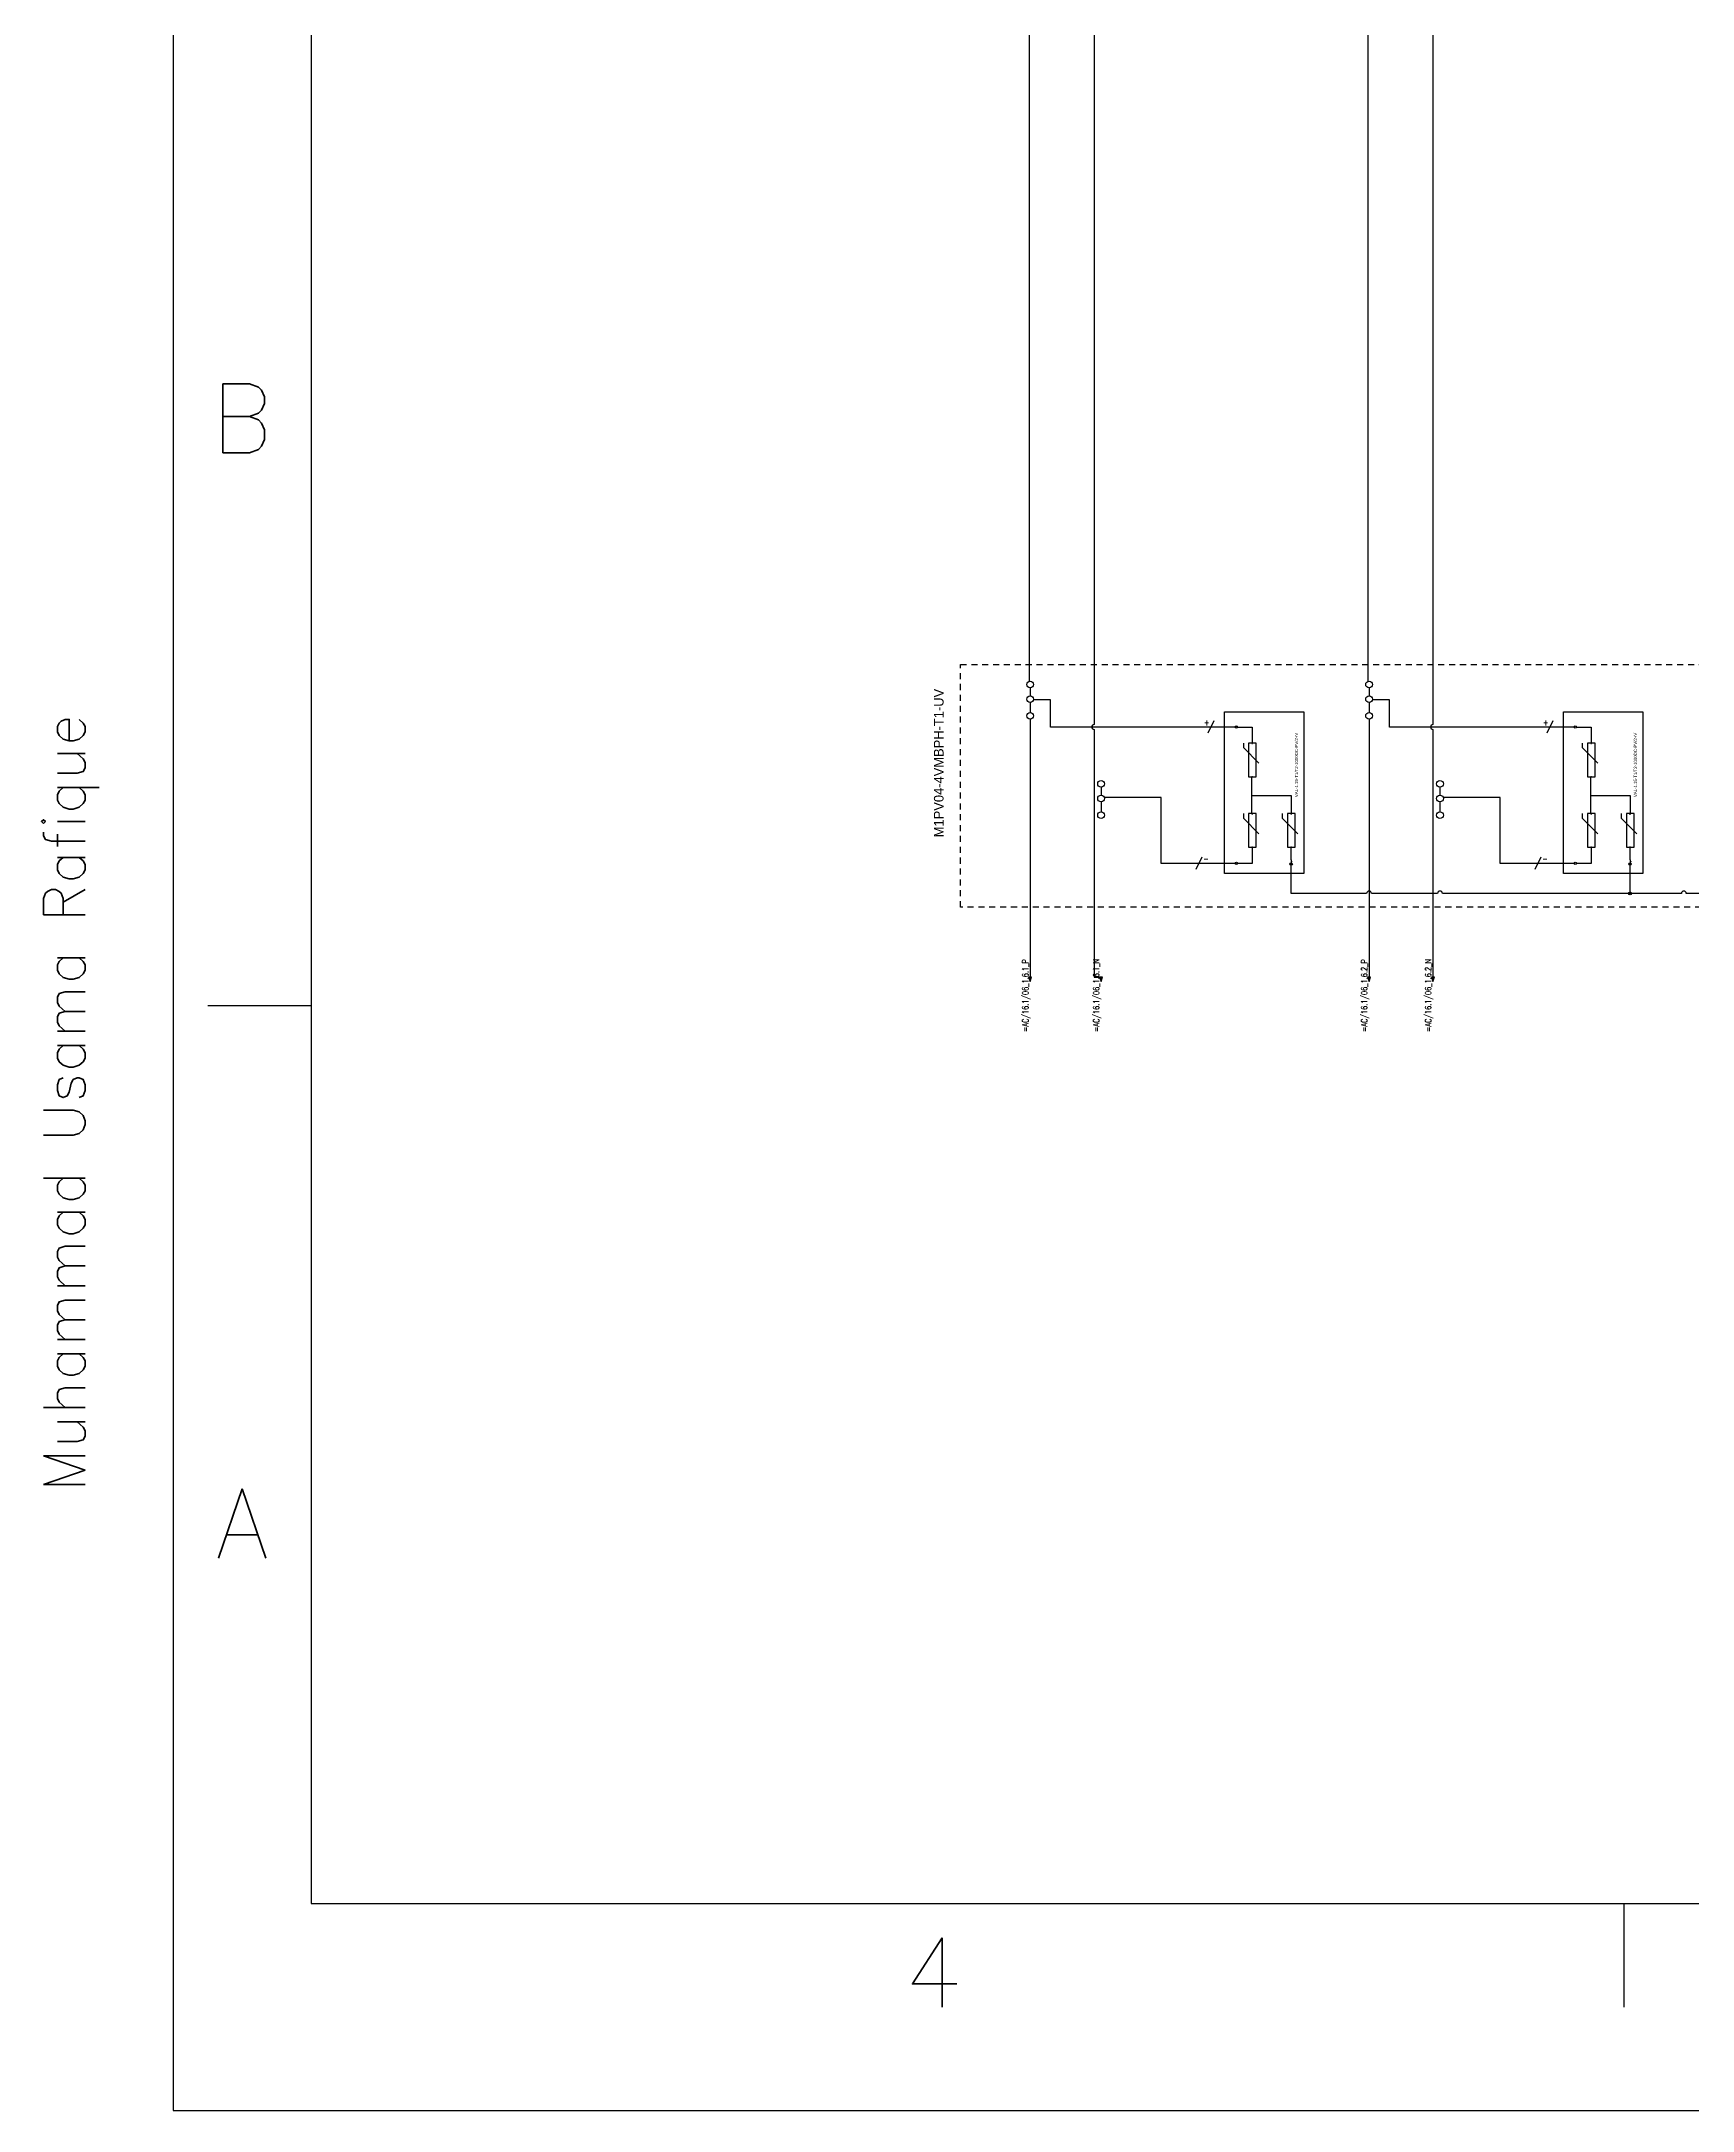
# Model space of a CAD drawing. Header units: inches. Extents: x 4 to 127, y -3 to 89.
# Drawn here: x 3.77 to 37.99, y -3 to 39.89 of the extents above; entities that cross this region are included whole.
import ezdxf
from ezdxf.enums import TextEntityAlignment as Align

# ---------------------------------------------------------------- set-up
doc = ezdxf.new("R2010")
doc.units = ezdxf.units.IN
doc.header["$MEASUREMENT"] = 0
doc.linetypes.add('HIDDEN2', pattern=[0.1875, 0.125, -0.0625])
for name, color, linetype in [('GRN_10AWG', 3, 'Continuous'), ('GRY_20AWG', 9, 'Continuous'), ('LOCBOX', 92, 'HIDDEN2'), ('MISC', 2, 'Continuous'), ('RED_12AWG', 1, 'Continuous'), ('SYMS', 7, 'Continuous'), ('TAGS', 51, 'Continuous'), ('Title Block', 7, 'Continuous'), ('Viewport', 7, 'Continuous'), ('WHT_12AWG', 7, 'Continuous'), ('WIREREF', 61, 'Continuous')]:
    doc.layers.add(name, color=color, linetype=linetype)
doc.styles.add('Roman', font='romans')
doc.styles.add('WD', font='romans.shx')
doc.styles.add('WD_IEC', font='isocp2.shx', dxfattribs={"width": 0.9, "height": 4})

# ---------------------------------------------------------------- blocks, each defined once
blk = doc.blocks.new('ANSI_border_C')
at = {"layer": 'Title Block'}
for p, q in [((0, 16), (0, 0)), ((0.5, 15.25), (0.5, 0.75)), ((0.125, 4), (0.5, 4)), ((0.5, 0.75), (20.5, 0.75)), ((5.25, 0.375), (5.25, 0.75)), ((0, 0), (21, 0))]:
    blk.add_line(p, q, dxfattribs=at)
at = {"layer": 'Title Block', "style": 'Roman'}
for s, p in [('B', (0.25, 6.125)), ('A', (0.25, 2.125)), ('4', (2.75, 0.5))]:
    blk.add_text(s, height=0.25, dxfattribs=at).set_placement(p, align=Align.MIDDLE_CENTER)
blk = doc.blocks.new('JIC_border_C')
at = {"xscale": 5.726708801404052, "yscale": 5.726708801404052, "zscale": 5.726708801404052}
blk.add_blockref('ANSI_border_C', (6.5, -3), dxfattribs=at)
blk = doc.blocks.new('JIC_tblock_desc_C')
at = {"color": 0, "style": 'Roman', "flags": 8}
for tag, p in [('FNAME', (-20.6363, 6.8195)), ('REVDATE', (-20.6363, 4.1057)), ('USER', (-20.6363, 1.4768))]:
    blk.add_attdef(tag, p, '', height=0.15, rotation=90, dxfattribs=at)
at = {"style": 'WD'}
for tag, p in [('PROJDESC', (-2.125, 1.5)), ('TITLE1', (-2.125, 1.095)), ('TITLE2', (-2.125, 0.785))]:
    blk.add_attdef(tag, text='', height=0.08, dxfattribs=at).set_placement(p, align=Align.CENTER)
for tag, p in [('SIZE', (-4.1624, 0.3198)), ('FSCM_NO', (-3.4004, 0.3365)), ('DWG_NO', (-1.6588, 0.3365)), ('REV', (-0.2648, 0.3031)), ('SHEET', (-0.8829, 0.0925)), ('SCALE', (-3.6344, 0.0688))]:
    blk.add_attdef(tag, p, '', height=0.065, dxfattribs=at)
at = {"style": 'WD', "flags": 1}
blk.add_attdef('WD_TB', (-5.5702, 0.1772), '', height=0.086, dxfattribs=at)
blk = doc.blocks.new('HA1S4')
for points in [[(0, 0), (-0.031, 0), (0, -0.094), (0.031, 0), (0, 0)], [(0.016, -0.011), (-0.016, -0.011), (0, -0.058), (0.016, -0.011)]]:
    blk.add_lwpolyline(points)
at = {"style": 'WD', "flags": 1}
for tag, p in [('X2TERM01', (0, 0)), ('SIGCODE', (0.035, -0.083))]:
    blk.add_attdef(tag, p, '', height=0.01, dxfattribs=at)
at = {"style": 'WD', "width": 0.7}
for tag, p in [('XREF', (0.088, -0.062)), ('DESC1', (0.088, 0.113))]:
    blk.add_attdef(tag, p, '', height=0.125, dxfattribs=at)
at = {"style": 'WD', "width": 0.8, "flags": 8}
blk.add_attdef('WIRENO', text='', height=0.125, dxfattribs=at).set_placement((0, -0.259), align=Align.CENTER)
blk = doc.blocks.new('WDDOT')
for radius in [0.03, 0.0187, 0.00929]:
    blk.add_circle((0, 0), radius)
blk = doc.blocks.new('HT0_02')
blk.add_circle((0, 0), 0.0699)
at = {"style": 'WD', "flags": 1}
for tag, p in [('X4TERM01', (-0.07, 0)), ('X2TERM01', (0, 0.07)), ('X1TERM01', (0.07, 0)), ('X8TERM01', (0, -0.07))]:
    blk.add_attdef(tag, p, '', height=0.01, dxfattribs=at)
blk = doc.blocks.new('HGND4')
for p, q in [((0, 0), (10, 0)), ((10, -3.8), (10, 3.8)), ((11.2, -2.5), (11.2, 2.5)), ((12.5, -1.2), (12.5, 1.2))]:
    blk.add_line(p, q)
blk.add_circle((10, 0), 5)
at = {"style": 'WD_IEC'}
for tag, p in [('TAG1', (2.5, 4.6)), ('INST', (2.5, 11.6)), ('LOC', (2.5, 8.1))]:
    blk.add_attdef(tag, text='', height=2.5, dxfattribs=at).set_placement(p, align=Align.RIGHT)
at = {"style": 'WD_IEC', "flags": 1}
blk.add_attdef('X4TERM01', (0, 0), '', height=0.32, dxfattribs=at)
blk = doc.blocks.new('VT0_05')
blk.add_lwpolyline([(0.08, -0.06), (0, 0.08), (-0.08, -0.06)], close=True)
at = {"style": 'WD', "flags": 1}
for tag, p in [('X4TERM01', (-0.05, 0)), ('X2TERM01', (0, 0.08)), ('X1TERM01', (0.05, 0)), ('X8TERM01', (0, -0.06))]:
    blk.add_attdef(tag, p, '', height=0.01, dxfattribs=at)
blk = doc.blocks.new('Lightening Surge Arrestor')
at = {"color": 5}
for p, q in [((0.502, 2.919), (0.502, 2.827)), ((0.502, 2.827), (0.826, 2.503)), ((0.502, 1.459), (0.502, 1.367)), ((0.502, 1.367), (0.826, 1.043)), ((1.308, 1.459), (1.308, 1.367)), ((1.308, 1.367), (1.632, 1.043))]:
    blk.add_line(p, q, dxfattribs=at)
for points in [[(0.112, 3.569), (1.754, 3.569), (1.754, 0.222), (0.112, 0.222)], [(0.768, 2.919), (0.611, 2.919), (0.611, 2.225), (0.768, 2.225)], [(0.768, 1.459), (0.611, 1.459), (0.611, 0.765), (0.768, 0.765)], [(1.574, 1.459), (1.417, 1.459), (1.417, 0.765), (1.574, 0.765)]]:
    blk.add_lwpolyline(points, close=True, dxfattribs=at)
at = {"layer": 'GRY_20AWG'}
blk.add_line((1.492, 0.502), (1.492, 0.468), dxfattribs=at)
at = {"layer": 'RED_12AWG'}
for p, q in [((0.382, 3.255), (0.686, 3.255)), ((0.686, 3.255), (0.686, 2.926)), ((0.69, 2.919), (0.684, 2.919)), ((0.681, 1.459), (0.681, 2.226)), ((0.681, 1.835), (1.492, 1.835)), ((1.492, 1.835), (1.492, 1.466)), ((0.69, 1.459), (0.681, 1.459)), ((0.381, 0.435), (0.69, 0.435)), ((0.69, 0.435), (0.69, 0.766)), ((1.492, 0.502), (1.492, 0.757))]:
    blk.add_line(p, q, dxfattribs=at)
at = {"layer": 'SYMS'}
for name, p, xscale, yscale, zscale in [('HT0_02', (0.358, 3.255), 0.3314421991292846, 0.3314421991292846, 0.3314421991292846), ('VT0_05', (0.686, 2.918), 0.1052161047490845, 0.1052161047490845, 0.1052161047490845), ('VT0_05', (0.686, 1.458), 0.1052161047490845, 0.1052161047490845, 0.1052161047490845), ('HT0_02', (0.69, 1.459), 0.01504368401050088, 0.01504368401050088, 0.01504368401050088), ('VT0_05', (1.492, 1.458), 0.1052161047490845, 0.1052161047490845, 0.1052161047490845), ('HT0_02', (0.358, 0.429), 0.3314421991292846, 0.3314421991292846, 0.3314421991292846)]:
    blk.add_blockref(name, p, dxfattribs=dict(at, xscale=xscale, yscale=yscale, zscale=zscale))
at = {"layer": 'SYMS', "xscale": -0.1052161047490845, "yscale": 0.1052161047490845, "zscale": 0.1052161047490845, "rotation": 180}
for p in [(0.686, 2.226), (0.686, 0.766), (1.492, 0.766)]:
    blk.add_blockref('VT0_05', p, dxfattribs=at)
at = {"layer": 'SYMS'}
ref = blk.add_blockref('HGND4', (1.492, 0.468), dxfattribs=dict(at, xscale=0.005, yscale=0.005, zscale=0.005, rotation=270))
ref.add_attrib('TAG1', 'PE', dxfattribs={"layer": 'TAGS', "height": 0.0125, "rotation": 270, "style": 'WD_IEC'}).set_placement((1.515, 0.455), align=Align.RIGHT)
at = {"color": 5, "insert": (1.57, 1.801), "char_height": 0.065, "attachment_point": 1, "rotation": 90}
blk.add_mtext_dynamic_manual_height_columns('VAL-1.15-T1/T2-1000DC-PV/2+V', width=1.87491, gutter_width=0.325, heights=[0], dxfattribs=at)
for tag, p in [('+', (0.447, 3.312)), ('-', (0.457, 0.49))]:
    blk.add_attdef(tag, p, '', height=0.065)
at = {"color": 5}
blk.add_attdef('VAL-1.15-T1/T2-1000DC-PV/2+V', (1.651, 1.798), '', height=0.065, rotation=90, dxfattribs=at)
blk = doc.blocks.new('VT0_02')
blk.add_circle((0, 0), 0.0699)
at = {"style": 'WD', "flags": 1}
for tag, p in [('X4TERM01', (-0.07, 0)), ('X2TERM01', (0, 0.07)), ('X1TERM01', (0.07, 0)), ('X8TERM01', (0, -0.07))]:
    blk.add_attdef(tag, p, '', height=0.01, dxfattribs=at)
blk = doc.blocks.new('HW01')
for p, q in [((0.062, 0.125), (-0.062, -0.125)), ((0.031, 0), (-0.031, 0))]:
    blk.add_line(p, q)
at = {"style": 'WD', "width": 0.7, "flags": 1}
for tag, p in [('INST', (0, 0.357)), ('LOC', (0, 0.188)), ('DESC1', (0, -0.456)), ('XREF', (0, -0.3)), ('DESC2', (0, -0.613))]:
    blk.add_attdef(tag, text='', height=0.125, dxfattribs=at).set_placement(p, align=Align.CENTER)
at = {"style": 'WD', "width": 0.8}
blk.add_attdef('TAG1', text='', height=0.125, dxfattribs=at).set_placement((-0.031, 0.031), align=Align.RIGHT)
at = {"style": 'WD', "flags": 1}
for tag, p in [('X4TERM01', (-0.031, 0)), ('X1TERM01', (0.031, 0))]:
    blk.add_attdef(tag, p, '', height=0.0125, dxfattribs=at)
at = {"linetype": 'Continuous', "style": 'WD', "flags": 9}
blk.add_attdef('ASSYCODE', text='', height=0.01, dxfattribs=at).set_placement((0.029, 0.042), align=Align.CENTER)
at = {"style": 'WD'}
for tag, p in [('X2LINK', (0, 0.125)), ('X8LINK', (0, -0.125))]:
    blk.add_attdef(tag, p, '', height=0.01, dxfattribs=at)
at = {"style": 'WD', "flags": 9}
blk.add_attdef('FAMILY', text='', height=0.01, dxfattribs=at).set_placement((0.023, 0.118), align=Align.CENTER)
at = {"style": 'WD', "width": 0.8}
blk.add_attdef('RATING1', (0.094, 0.031), '', height=0.125, dxfattribs=at)
at = {"style": 'WD', "width": 0.8, "flags": 1}
blk.add_attdef('MFG', text='', height=0.0938, dxfattribs=at).set_placement((-0.125, -0.031), align=Align.TOP_RIGHT)
blk.add_attdef('CAT', text='', height=0.0938, dxfattribs=at).set_placement((0.031, -0.031), align=Align.TOP_LEFT)

msp = doc.modelspace()

# ---------------------------------------------------------------- linework, layer by layer
at = {"layer": 'GRN_10AWG'}
for p, q in [((29.667, 22.228), (29.667, 22.83)), ((36.689, 22.228), (36.689, 22.83)), ((31.232, 22.228), (29.667, 22.228)), ((32.701, 22.228), (31.332, 22.228)), ((36.69, 22.228), (32.801, 22.228)), ((37.755, 22.228), (36.69, 22.228)), ((39.224, 22.228), (37.855, 22.228))]:
    msp.add_line(p, q, dxfattribs=at)
at = {"layer": 'LOCBOX', "color": 1}
msp.add_lwpolyline([(22.816, 26.973), (71.687, 26.973), (71.687, 21.944), (22.816, 21.944)], close=True, dxfattribs=at)
at = {"layer": 'RED_12AWG'}
for p, q in [((25.583, 73.525), (25.583, 25.727)), ((32.606, 73.525), (32.606, 25.727)), ((24.236, 63.108), (24.236, 26.628)), ((31.258, 63.108), (31.258, 26.628)), ((24.259, 26.488), (24.259, 26.323)), ((24.259, 26.183), (24.259, 25.978)), ((24.68, 26.239), (24.329, 26.239)), ((24.68, 25.677), (24.68, 26.239)), ((31.282, 26.488), (31.282, 26.323)), ((31.282, 26.183), (31.282, 25.978)), ((31.703, 26.239), (31.351, 26.239)), ((31.703, 25.677), (31.703, 26.239)), ((24.259, 25.838), (24.259, 20.493)), ((31.282, 25.838), (31.282, 20.493)), ((27.975, 25.677), (24.68, 25.677)), ((25.583, 25.627), (25.583, 20.493)), ((28.533, 25.677), (28.037, 25.677)), ((34.998, 25.677), (31.703, 25.677)), ((32.606, 25.627), (32.606, 20.493)), ((35.556, 25.677), (35.06, 25.677)), ((25.728, 24.43), (25.728, 24.265)), ((25.728, 24.125), (25.728, 23.92)), ((26.977, 24.219), (25.798, 24.219)), ((26.977, 22.851), (26.977, 24.219)), ((32.751, 24.43), (32.751, 24.265)), ((32.751, 24.125), (32.751, 23.92)), ((34, 24.219), (32.821, 24.219)), ((34, 22.851), (34, 24.219)), ((27.724, 22.851), (26.977, 22.851)), ((28.533, 22.851), (27.786, 22.851)), ((34.747, 22.851), (34, 22.851)), ((35.556, 22.851), (34.809, 22.851)), ((25.583, 20.493), (25.728, 20.493))]:
    msp.add_line(p, q, dxfattribs=at)
at = {"layer": 'WHT_12AWG'}
for centre, start, end in [((25.583, 25.677), 90, 270), ((32.606, 25.677), 90, 270), ((31.282, 22.228), 0, 180), ((32.751, 22.228), 0, 180), ((37.805, 22.228), 0, 180)]:
    msp.add_arc(centre, 0.05, start, end, dxfattribs=at)

# ---------------------------------------------------------------- block references
ref = msp.add_blockref('JIC_tblock_desc_C', (123.898, 1.295), dxfattribs=dict(xscale=5.777177524552554, yscale=5.777177524552554, zscale=5.777177524552554))
ref.add_attrib('USER', 'Muhammad Usama Rafique', (4.678, 9.827), dxfattribs={"color": 0, "height": 0.86658, "rotation": 90, "style": 'Roman', "flags": 8})
for p in [(28.175, 22.422), (35.198, 22.422)]:
    msp.add_blockref('Lightening Surge Arrestor', p)
at = {"layer": 'SYMS'}
for name, p in [('VT0_02', (24.259, 26.558)), ('VT0_02', (31.282, 26.558)), ('VT0_02', (24.259, 26.253)), ('VT0_02', (31.282, 26.253)), ('VT0_02', (24.259, 25.908)), ('VT0_02', (31.282, 25.908)), ('VT0_02', (25.728, 24.5)), ('VT0_02', (32.751, 24.5)), ('VT0_02', (25.728, 24.195)), ('VT0_02', (32.751, 24.195)), ('VT0_02', (25.728, 23.85)), ('VT0_02', (32.751, 23.85)), ('WDDOT', (36.69, 22.228))]:
    msp.add_blockref(name, p, dxfattribs=at)
ref = msp.add_blockref('HW01', (28.006, 25.677), dxfattribs=at)
ref.add_attrib('TAG1', '+', dxfattribs={"layer": 'TAGS', "height": 0.125, "style": 'WD', "width": 0.8}).set_placement((27.975, 25.708), align=Align.RIGHT)
ref = msp.add_blockref('HW01', (35.029, 25.677), dxfattribs=at)
ref.add_attrib('TAG1', '+', dxfattribs={"layer": 'TAGS', "height": 0.125, "style": 'WD', "width": 0.8}).set_placement((34.998, 25.708), align=Align.RIGHT)
ref = msp.add_blockref('HW01', (27.755, 22.851), dxfattribs=at)
ref.add_attrib('RATING1', '-', (27.849, 22.882), dxfattribs={"layer": 'MISC', "height": 0.125, "style": 'WD', "width": 0.8})
ref = msp.add_blockref('HW01', (34.778, 22.851), dxfattribs=at)
ref.add_attrib('RATING1', '-', (34.872, 22.882), dxfattribs={"layer": 'MISC', "height": 0.125, "style": 'WD', "width": 0.8})
at = {"layer": 'SYMS', "color": 1}
ref = msp.add_blockref('HA1S4', (24.259, 20.493), dxfattribs=at)
ref.add_attrib('WIRENO', '=AC/16.1/06_1.6.1_P', dxfattribs={"layer": 'WIREREF', "color": 0, "height": 0.125, "rotation": 90, "style": 'WD', "width": 0.8, "flags": 8}).set_placement((24.259, 19.355), align=Align.BOTTOM_LEFT)
ref = msp.add_blockref('HA1S4', (25.728, 20.493), dxfattribs=at)
ref.add_attrib('WIRENO', '=AC/16.1/06_1.6.1_N', dxfattribs={"layer": 'WIREREF', "color": 0, "height": 0.125, "rotation": 90, "style": 'WD', "width": 0.8, "flags": 8}).set_placement((25.728, 19.355), align=Align.BOTTOM_LEFT)
ref = msp.add_blockref('HA1S4', (31.282, 20.493), dxfattribs=at)
ref.add_attrib('WIRENO', '=AC/16.1/06_1.6.2_P', dxfattribs={"layer": 'WIREREF', "color": 1, "height": 0.125, "rotation": 90, "style": 'WD', "width": 0.8, "flags": 8}).set_placement((31.282, 19.355), align=Align.BOTTOM_LEFT)
ref = msp.add_blockref('HA1S4', (32.606, 20.493), dxfattribs=at)
ref.add_attrib('WIRENO', '=AC/16.1/06_1.6.2_N', dxfattribs={"layer": 'WIREREF', "color": 1, "height": 0.125, "rotation": 90, "style": 'WD', "width": 0.8, "flags": 8}).set_placement((32.606, 19.355), align=Align.BOTTOM_LEFT)
at = {"layer": 'Viewport'}
msp.add_blockref('JIC_border_C', (0, 0), dxfattribs=at)

# ---------------------------------------------------------------- texts
at = {"layer": 'LOCBOX', "color": 1}
msp.add_text('M1PV04-4VMBPH-T1-UV', height=0.2, rotation=90, dxfattribs=at).set_placement((22.365, 26.468), align=Align.MIDDLE_RIGHT)

doc.saveas('drawing.dxf')
